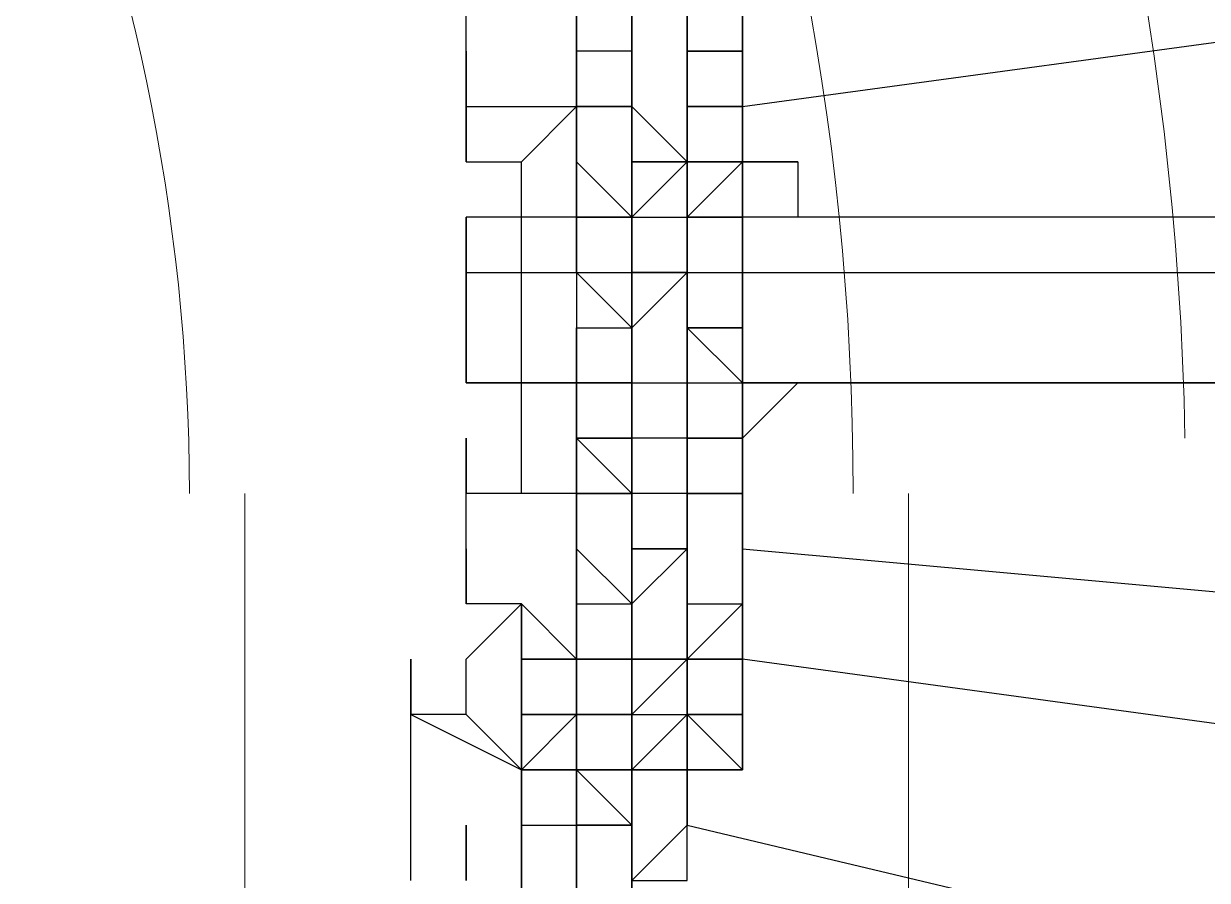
# Model space of a CAD drawing. Header units: inches. Extents: x 3324238 to 135265466, y -1036581 to 20094598.
# Drawn here: x 3353773.917 to 3353775.642, y -519269.719 to -519268.471 of the extents above; entities that cross this region are included whole.
import ezdxf

# ---------------------------------------------------------------- set-up
doc = ezdxf.new("R2010")
doc.units = ezdxf.units.IN
doc.header["$MEASUREMENT"] = 0
doc.layers.add('PDF_Geometry', color=7, linetype='Continuous')

msp = doc.modelspace()

# ---------------------------------------------------------------- linework, layer by layer
at = {"layer": 'PDF_Geometry', "color": 32, "lineweight": 13, "true_color": 0xdd6e00}
for points in [[(3353775.126, -519269.1555, 1), (3353767.23, -519269.1555), (3353767.23, -519332.0817)], [(3353774.1591, -519269.1555, 0.996627), (3353768.1968, -519269.1555), (3353768.1968, -519332.0817)]]:
    msp.add_lwpolyline(points, format="xyb", dxfattribs=at)
at = {"layer": 'PDF_Geometry', "lineweight": 25}
for points in [[(3353774.9648, -519268.2692), (3353774.9648, -519268.3498), (3353774.9648, -519268.4303), (3353774.9648, -519268.3498), (3353774.9648, -519268.4303), (3353774.9648, -519268.5109), (3353774.9648, -519268.4303), (3353774.9648, -519268.3498), (3353774.9648, -519268.4303)], [(3353774.562, -519268.4303), (3353774.6425, -519268.4303), (3353774.7231, -519268.4303), (3353774.7231, -519268.3498), (3353774.7231, -519268.4303), (3353774.7231, -519268.5109), (3353774.7231, -519268.5915), (3353774.7231, -519268.672), (3353774.7231, -519268.7526), (3353774.7231, -519268.8332), (3353774.7231, -519268.7526), (3353774.7231, -519268.8332), (3353774.8037, -519268.8332), (3353774.8037, -519268.7526), (3353774.8037, -519268.672), (3353774.8037, -519268.7526), (3353774.8842, -519268.7526), (3353774.8842, -519268.8332)], [(3353774.8037, -519268.4303), (3353774.8037, -519268.5109), (3353774.8037, -519268.5915), (3353774.8037, -519268.5109), (3353774.8037, -519268.5915), (3353774.8037, -519268.5109), (3353774.8037, -519268.5915), (3353774.8037, -519268.5109), (3353774.8037, -519268.5915), (3353774.8842, -519268.672), (3353774.9648, -519268.672), (3353774.9648, -519268.5915), (3353774.9648, -519268.672), (3353774.9648, -519268.5915), (3353774.9648, -519268.672), (3353774.9648, -519268.5915), (3353774.9648, -519268.672), (3353774.8842, -519268.672), (3353774.8842, -519268.5915), (3353774.8842, -519268.5109), (3353774.8842, -519268.5915), (3353774.8842, -519268.5109), (3353774.8842, -519268.5915), (3353774.8842, -519268.5109), (3353774.8842, -519268.5915), (3353774.9648, -519268.5915), (3353774.8842, -519268.5915), (3353774.8842, -519268.672), (3353774.8842, -519268.5915), (3353774.8842, -519268.672), (3353774.8842, -519268.5915), (3353774.9648, -519268.5915), (3353776.7374, -519268.3498)], [(3353774.9648, -519268.7526), (3353774.9648, -519268.672), (3353774.9648, -519268.7526), (3353774.9648, -519268.672), (3353774.9648, -519268.7526), (3353774.9648, -519268.672), (3353774.9648, -519268.5915), (3353776.7374, -519268.3498)], [(3353774.562, -519268.5109), (3353774.562, -519268.5915), (3353774.562, -519268.5109), (3353774.562, -519268.4303)], [(3353774.7231, -519268.4303), (3353774.7231, -519268.5109), (3353774.7231, -519268.5915), (3353774.7231, -519268.672), (3353774.7231, -519268.7526), (3353774.7231, -519268.8332), (3353774.7231, -519268.7526), (3353774.7231, -519268.672), (3353774.7231, -519268.7526), (3353774.8037, -519268.7526), (3353774.8037, -519268.672), (3353774.8037, -519268.7526), (3353774.8037, -519268.672), (3353774.8037, -519268.5915)], [(3353774.8037, -519268.5109), (3353774.8037, -519268.5915), (3353774.8037, -519268.5109), (3353774.7231, -519268.5109), (3353774.7231, -519268.4303)], [(3353774.7231, -519268.4303), (3353774.7231, -519268.5109), (3353774.7231, -519268.4303)], [(3353774.9648, -519268.9138), (3353774.8842, -519268.9138), (3353774.9648, -519268.9138), (3353774.8842, -519268.9138), (3353774.8842, -519268.9943), (3353774.8842, -519269.0749), (3353774.8037, -519269.0749), (3353774.8037, -519269.1555), (3353774.7231, -519269.0749), (3353774.7231, -519268.9943), (3353774.7231, -519268.9138), (3353774.7231, -519268.9943), (3353774.7231, -519268.9138), (3353774.7231, -519268.9943), (3353774.8037, -519268.9943), (3353774.8037, -519268.9138), (3353774.8037, -519268.8332), (3353774.8037, -519268.9138), (3353774.8037, -519268.9943), (3353774.8037, -519268.9138), (3353774.8037, -519268.9943), (3353774.8037, -519268.9138), (3353774.8037, -519268.8332), (3353774.8037, -519268.7526), (3353774.7231, -519268.7526), (3353774.8037, -519268.7526), (3353774.8037, -519268.672), (3353774.8037, -519268.7526), (3353774.8037, -519268.672), (3353774.8037, -519268.7526), (3353774.8037, -519268.672), (3353774.8037, -519268.7526), (3353774.8037, -519268.672), (3353774.8037, -519268.7526), (3353774.8037, -519268.8332), (3353774.8037, -519268.7526), (3353774.7231, -519268.7526), (3353774.7231, -519268.672), (3353774.7231, -519268.5915), (3353774.7231, -519268.672), (3353774.7231, -519268.5915), (3353774.8037, -519268.5915), (3353774.8037, -519268.5109), (3353774.8037, -519268.5915), (3353774.8037, -519268.5109), (3353774.8037, -519268.5915), (3353774.8037, -519268.5109), (3353774.8037, -519268.4303)], [(3353774.7231, -519268.4303), (3353774.7231, -519268.5109), (3353774.7231, -519268.4303)], [(3353774.8037, -519268.4303), (3353774.8037, -519268.5109), (3353774.8037, -519268.4303)], [(3353774.8037, -519268.4303), (3353774.8037, -519268.5109), (3353774.8037, -519268.4303)], [(3353774.8037, -519268.5915), (3353774.8037, -519268.5109), (3353774.8037, -519268.4303)], [(3353774.8037, -519268.4303), (3353774.8037, -519268.5109), (3353774.8037, -519268.5915), (3353774.8037, -519268.672), (3353774.8037, -519268.7526), (3353774.8037, -519268.672), (3353774.8037, -519268.7526), (3353774.8037, -519268.672), (3353774.8037, -519268.7526), (3353774.8037, -519268.672), (3353774.8037, -519268.7526), (3353774.8842, -519268.672), (3353774.8842, -519268.5915), (3353774.8842, -519268.672), (3353774.8842, -519268.7526), (3353774.8842, -519268.8332), (3353774.8842, -519268.9138), (3353774.8842, -519268.9943), (3353774.9648, -519268.9943), (3353774.9648, -519268.9138), (3353774.9648, -519268.9943), (3353774.9648, -519268.9138), (3353774.9648, -519268.9943)], [(3353774.8842, -519268.4303), (3353774.8842, -519268.5109), (3353774.8842, -519268.4303)], [(3353774.8842, -519268.5109), (3353774.8842, -519268.4303)], [(3353774.9648, -519268.5109), (3353774.8842, -519268.5109), (3353774.8842, -519268.4303)], [(3353774.8842, -519268.5109), (3353774.8842, -519268.5915), (3353774.8842, -519268.5109), (3353774.8842, -519268.4303)], [(3353774.8842, -519268.5109), (3353774.8842, -519268.4303), (3353774.8842, -519268.5109), (3353774.8842, -519268.4303), (3353774.8842, -519268.5109), (3353774.8842, -519268.4303)], [(3353774.8842, -519268.4303), (3353774.8842, -519268.5109), (3353774.8842, -519268.4303)], [(3353774.8843, -519268.5109), (3353774.8843, -519268.4303)], [(3353775.0454, -519268.672), (3353774.9648, -519268.672), (3353774.9648, -519268.5915), (3353774.9648, -519268.5109), (3353774.9648, -519268.4303)], [(3353774.9648, -519268.5109), (3353774.9648, -519268.4303)], [(3353774.8037, -519268.672), (3353774.8037, -519268.5915), (3353774.8037, -519268.5109), (3353774.8037, -519268.5915), (3353774.7231, -519268.5915), (3353774.7231, -519268.672), (3353774.7231, -519268.7526), (3353774.7231, -519268.8332), (3353774.7231, -519268.7526), (3353774.7231, -519268.8332), (3353774.7231, -519268.9138), (3353774.8037, -519268.9138), (3353774.8037, -519268.9943)], [(3353774.7231, -519268.5915), (3353774.7231, -519268.5109)], [(3353774.7231, -519268.5109), (3353774.7231, -519268.5915), (3353774.8037, -519268.5915)], [(3353775.0454, -519268.7526), (3353774.9648, -519268.7526), (3353774.9648, -519268.672), (3353774.9648, -519268.5915), (3353774.9648, -519268.672), (3353774.9648, -519268.7526), (3353774.8842, -519268.7526), (3353774.9648, -519268.7526), (3353774.8842, -519268.7526), (3353774.8842, -519268.672), (3353774.8842, -519268.5915), (3353774.8842, -519268.672), (3353774.8842, -519268.7526), (3353774.8842, -519268.8332), (3353774.8842, -519268.7526), (3353774.8842, -519268.8332), (3353774.8842, -519268.7526), (3353774.8842, -519268.8332), (3353774.8842, -519268.7526), (3353774.8842, -519268.672), (3353774.8842, -519268.5915), (3353774.8842, -519268.672), (3353774.8842, -519268.5915), (3353774.8842, -519268.672), (3353774.8842, -519268.5915), (3353774.8842, -519268.672), (3353774.8037, -519268.672), (3353774.8037, -519268.7526), (3353774.8037, -519268.672), (3353774.8037, -519268.7526), (3353774.8037, -519268.672), (3353774.8842, -519268.672), (3353774.8842, -519268.7526), (3353774.9648, -519268.672), (3353774.9648, -519268.5915), (3353774.9648, -519268.5109), (3353774.9648, -519268.5915), (3353774.9648, -519268.672), (3353774.9648, -519268.7526), (3353774.9648, -519268.672), (3353774.9648, -519268.7526), (3353774.9648, -519268.672), (3353774.8842, -519268.672), (3353774.8037, -519268.672), (3353774.8037, -519268.7526), (3353774.8037, -519268.8332), (3353774.8037, -519268.7526), (3353774.8037, -519268.8332), (3353774.8037, -519268.7526), (3353774.8037, -519268.672), (3353774.8037, -519268.5915), (3353774.8037, -519268.672), (3353774.8037, -519268.7526), (3353774.8037, -519268.672), (3353774.8037, -519268.7526), (3353774.8037, -519268.672), (3353774.8037, -519268.5915), (3353774.8037, -519268.672), (3353774.8037, -519268.7526), (3353774.8037, -519268.672)], [(3353774.8037, -519268.5915), (3353774.8037, -519268.5109)], [(3353774.8037, -519268.5915), (3353774.8037, -519268.5109)], [(3353774.8037, -519268.5915), (3353774.8037, -519268.5109)], [(3353774.8037, -519268.5915), (3353774.8037, -519268.5109)], [(3353774.8842, -519268.672), (3353774.8842, -519268.5915), (3353774.8842, -519268.5109)], [(3353774.8842, -519268.5915), (3353774.8842, -519268.5109)], [(3353774.8842, -519268.5109), (3353774.9648, -519268.5109)], [(3353774.8842, -519268.5915), (3353774.8842, -519268.5109)], [(3353774.8842, -519268.5915), (3353774.8842, -519268.5109)], [(3353774.8842, -519268.5915), (3353774.8842, -519268.5109)], [(3353774.8842, -519268.5915), (3353774.8842, -519268.5109)], [(3353774.8842, -519268.5915), (3353774.8842, -519268.5109)], [(3353774.8842, -519268.5109), (3353774.8842, -519268.5915)], [(3353774.8842, -519268.672), (3353774.8842, -519268.5915), (3353774.8842, -519268.5109)], [(3353774.8843, -519268.5915), (3353774.8843, -519268.5109)], [(3353774.9648, -519268.5915), (3353774.9648, -519268.5109)], [(3353774.9648, -519268.672), (3353774.9648, -519268.5915), (3353774.9648, -519268.5109)], [(3353774.562, -519268.5915), (3353774.7231, -519268.5915)], [(3353774.6425, -519268.672), (3353774.7231, -519268.5915)], [(3353774.8037, -519268.9943), (3353774.8037, -519268.9138), (3353774.8037, -519268.8332), (3353774.8037, -519268.9138), (3353774.8037, -519268.8332), (3353774.8037, -519268.9138), (3353774.8037, -519268.8332), (3353774.8842, -519268.8332), (3353774.8842, -519268.9138), (3353774.8842, -519268.8332), (3353774.8842, -519268.9138), (3353774.8842, -519268.8332), (3353774.8842, -519268.7526), (3353774.8842, -519268.672), (3353774.8842, -519268.5915), (3353774.8842, -519268.672), (3353774.8842, -519268.7526), (3353774.8842, -519268.672), (3353774.8842, -519268.7526), (3353774.9648, -519268.7526), (3353774.9648, -519268.672), (3353774.9648, -519268.7526), (3353774.9648, -519268.8332), (3353774.9648, -519268.9138), (3353774.9648, -519268.9943), (3353774.9648, -519269.0749), (3353774.9648, -519269.1555), (3353774.9648, -519269.0749), (3353774.9648, -519269.1555), (3353774.8842, -519269.1555), (3353774.8842, -519269.0749), (3353774.8842, -519268.9943)], [(3353774.8842, -519268.7526), (3353774.8842, -519268.672), (3353774.8842, -519268.5915)], [(3353774.8842, -519268.5915), (3353774.8842, -519268.672)], [(3353774.9648, -519268.7526), (3353774.9648, -519268.672), (3353774.9648, -519268.5915)], [(3353774.9648, -519268.672), (3353774.9648, -519268.5915)], [(3353774.9648, -519268.672), (3353774.9648, -519268.5915)], [(3353774.9648, -519268.672), (3353774.9648, -519268.5915)], [(3353774.9648, -519268.672), (3353774.9648, -519268.5915)], [(3353774.9648, -519268.672), (3353774.9648, -519268.5915)], [(3353774.9648, -519268.672), (3353774.9648, -519268.5915)], [(3353774.9648, -519268.672), (3353774.9648, -519268.5915)], [(3353774.9648, -519268.672), (3353774.9648, -519268.5915)], [(3353774.6425, -519268.9943), (3353774.562, -519268.9943), (3353774.6425, -519268.9943), (3353774.8037, -519268.9943), (3353774.8037, -519268.9138), (3353774.8842, -519268.8332), (3353774.9648, -519268.8332), (3353774.9648, -519268.7526), (3353774.9648, -519268.672)], [(3353774.562, -519268.672), (3353774.6425, -519268.672)], [(3353774.6425, -519269.1555), (3353774.6425, -519268.9943), (3353774.6425, -519268.9138), (3353774.6425, -519268.8332), (3353774.6425, -519268.7526), (3353774.6425, -519268.672)], [(3353774.8037, -519268.8332), (3353774.8037, -519268.7526), (3353774.7231, -519268.672), (3353774.7231, -519268.7526), (3353774.7231, -519268.672), (3353774.7231, -519268.7526), (3353774.7231, -519268.8332), (3353774.7231, -519268.7526), (3353774.7231, -519268.8332), (3353774.7231, -519268.7526), (3353774.7231, -519268.672), (3353774.7231, -519268.7526), (3353774.7231, -519268.672), (3353774.7231, -519268.7526), (3353774.8037, -519268.7526), (3353774.7231, -519268.672), (3353774.7231, -519268.7526), (3353774.6425, -519268.7526)], [(3353774.8842, -519269.6389), (3353774.8842, -519269.5583), (3353774.8842, -519269.6389), (3353774.8842, -519269.5583), (3353774.8842, -519269.4777), (3353774.8842, -519269.3972), (3353774.9648, -519269.3166), (3353774.9648, -519269.236), (3353774.9648, -519269.1555), (3353774.9648, -519269.0749), (3353774.9648, -519268.9943), (3353774.8842, -519268.9138), (3353774.8842, -519268.8332), (3353774.8842, -519268.7526), (3353774.8842, -519268.672), (3353774.8842, -519268.7526), (3353774.8842, -519268.8332), (3353774.8037, -519268.8332), (3353774.8037, -519268.9138), (3353774.7231, -519268.8332), (3353774.7231, -519268.7526), (3353774.7231, -519268.672), (3353774.7231, -519268.7526), (3353774.8037, -519268.7526), (3353774.8037, -519268.8332), (3353774.8037, -519268.9138), (3353774.8037, -519268.8332)], [(3353774.7231, -519268.7526), (3353774.7231, -519268.672)], [(3353774.7231, -519268.7526), (3353774.7231, -519268.8332), (3353774.7231, -519268.7526), (3353774.7231, -519268.672)], [(3353774.7231, -519268.7526), (3353774.7231, -519268.672)], [(3353774.7231, -519268.7526), (3353774.7231, -519268.672)], [(3353774.8037, -519268.7526), (3353774.8037, -519268.672)], [(3353774.8037, -519268.8332), (3353774.8037, -519268.7526), (3353774.8037, -519268.672)], [(3353774.8037, -519268.7526), (3353774.8037, -519268.672)], [(3353774.8037, -519268.8332), (3353774.8037, -519268.7526), (3353774.8037, -519268.672)], [(3353774.8037, -519269.4777), (3353774.8037, -519269.5583), (3353774.8037, -519269.4777), (3353774.8842, -519269.4777), (3353774.8842, -519269.3972), (3353774.8842, -519269.3166), (3353774.8842, -519269.3972), (3353774.8842, -519269.3166), (3353774.8842, -519269.236), (3353774.8842, -519269.1555), (3353774.8842, -519269.0749), (3353774.9648, -519269.0749), (3353774.9648, -519268.9943), (3353774.9648, -519268.9138), (3353774.9648, -519268.9943), (3353774.9648, -519269.0749), (3353774.9648, -519268.9943), (3353774.9648, -519269.0749), (3353774.9648, -519269.1555), (3353774.9648, -519269.236), (3353774.9648, -519269.1555), (3353774.9648, -519269.236), (3353774.9648, -519269.1555), (3353774.9648, -519269.236), (3353774.9648, -519269.1555), (3353774.9648, -519269.236), (3353774.9648, -519269.1555), (3353774.9648, -519269.236), (3353774.9648, -519269.1555), (3353774.8842, -519269.1555), (3353774.8842, -519269.0749), (3353774.8842, -519269.1555), (3353774.9648, -519269.1555), (3353774.9648, -519269.0749), (3353774.9648, -519268.9943), (3353774.9648, -519268.9138), (3353774.9648, -519268.8332), (3353774.9648, -519268.9138), (3353774.9648, -519268.9943), (3353774.9648, -519269.0749), (3353774.9648, -519269.1555), (3353774.9648, -519269.0749), (3353774.9648, -519269.1555), (3353774.9648, -519269.0749), (3353774.8842, -519269.0749), (3353774.8842, -519268.9943), (3353774.8842, -519269.0749), (3353774.8842, -519268.9943), (3353774.8842, -519268.9138), (3353774.8842, -519268.8332), (3353774.8842, -519268.7526), (3353774.8842, -519268.672), (3353774.9648, -519268.672), (3353774.9648, -519268.7526), (3353774.8842, -519268.7526), (3353774.8842, -519268.8332), (3353774.8842, -519268.7526), (3353774.8842, -519268.8332), (3353774.8037, -519268.8332)], [(3353774.8037, -519268.7526), (3353774.8037, -519268.672)], [(3353774.8037, -519268.7526), (3353774.8037, -519268.672)], [(3353774.9648, -519268.672), (3353774.8842, -519268.672)], [(3353774.9648, -519268.672), (3353774.8842, -519268.672), (3353774.9648, -519268.672)], [(3353774.8842, -519268.7526), (3353774.8842, -519268.672)], [(3353774.9648, -519268.7526), (3353774.9648, -519268.672)], [(3353774.9648, -519268.7526), (3353774.9648, -519268.672)], [(3353774.9648, -519268.7526), (3353774.9648, -519268.672)], [(3353774.9648, -519268.7526), (3353774.9648, -519268.672)], [(3353774.9648, -519268.7526), (3353774.9648, -519268.672)], [(3353774.9648, -519268.7526), (3353774.9648, -519268.672)], [(3353774.9648, -519268.7526), (3353774.9648, -519268.672)], [(3353774.9648, -519268.7526), (3353774.9648, -519268.672)], [(3353774.9648, -519268.7526), (3353774.9648, -519268.672)], [(3353774.9648, -519268.7526), (3353774.9648, -519268.672)], [(3353774.9648, -519268.7526), (3353774.9648, -519268.672)], [(3353774.5619, -519268.8332), (3353774.5619, -519268.7526)], [(3353774.5619, -519268.8332), (3353774.5619, -519268.7526)], [(3353774.6425, -519268.7526), (3353774.5619, -519268.7526)], [(3353774.562, -519268.8332), (3353774.562, -519268.7526)], [(3353774.6425, -519268.8332), (3353774.7231, -519268.8332), (3353774.7231, -519268.7526), (3353774.7231, -519268.8332), (3353774.7231, -519268.7526)], [(3353774.7231, -519268.8332), (3353774.7231, -519268.7526)], [(3353774.7231, -519268.8332), (3353774.7231, -519268.7526)], [(3353774.8037, -519268.8332), (3353774.8037, -519268.7526)], [(3353774.8842, -519268.8332), (3353774.8842, -519268.7526)], [(3353774.9648, -519268.7526), (3353774.8842, -519268.7526)], [(3353774.8842, -519268.8332), (3353774.8842, -519268.7526), (3353774.9648, -519268.7526)], [(3353774.8842, -519268.8332), (3353774.8842, -519268.7526)], [(3353774.9648, -519268.7526), (3353774.8842, -519268.7526)], [(3353774.8842, -519268.8332), (3353774.8842, -519268.7526)], [(3353774.9648, -519268.8332), (3353774.9648, -519268.7526)], [(3353774.9648, -519268.7526), (3353774.9648, -519268.8332)], [(3353774.9648, -519268.8332), (3353774.9648, -519268.7526)], [(3353776.7374, -519268.7526), (3353774.9648, -519268.7526)], [(3353774.9648, -519268.8332), (3353774.9648, -519268.7526)], [(3353774.9648, -519268.8332), (3353774.9648, -519268.7526)], [(3353774.9648, -519268.8332), (3353774.9648, -519268.7526)], [(3353774.5619, -519268.8332), (3353774.5619, -519268.9138)], [(3353774.5619, -519268.8332), (3353774.6425, -519268.8332)], [(3353774.562, -519268.9943), (3353774.562, -519268.9138), (3353774.562, -519268.8332)], [(3353774.7231, -519268.9138), (3353774.7231, -519268.9943), (3353774.7231, -519269.0749), (3353774.7231, -519269.1555), (3353774.7231, -519269.0749), (3353774.7231, -519269.1555), (3353774.8037, -519269.1555), (3353774.8037, -519269.0749), (3353774.8037, -519268.9943), (3353774.8037, -519268.9138), (3353774.8037, -519268.8332), (3353774.8037, -519268.9138), (3353774.8037, -519268.9943), (3353774.8037, -519269.0749), (3353774.8037, -519269.1555), (3353774.8037, -519269.236), (3353774.8037, -519269.3166), (3353774.8037, -519269.3972), (3353774.8037, -519269.3166), (3353774.8037, -519269.3972), (3353774.8037, -519269.3166), (3353774.8037, -519269.236), (3353774.8037, -519269.3166), (3353774.8037, -519269.3972), (3353774.8037, -519269.3166), (3353774.8037, -519269.236), (3353774.8037, -519269.3166), (3353774.8037, -519269.236), (3353774.8037, -519269.1555), (3353774.8037, -519269.236), (3353774.8037, -519269.1555), (3353774.8037, -519269.0749)], [(3353774.8037, -519268.9137), (3353774.8037, -519268.8332)], [(3353774.8842, -519268.8332), (3353774.9648, -519268.8332)], [(3353774.8842, -519268.8332), (3353774.8842, -519268.9138), (3353774.8842, -519268.8332)], [(3353774.9648, -519268.9138), (3353774.9648, -519268.8332)], [(3353774.9648, -519268.9138), (3353774.9648, -519268.8332)], [(3353774.9648, -519268.8332), (3353776.7374, -519268.8332)], [(3353774.9648, -519268.9138), (3353774.9648, -519268.8332)], [(3353774.9648, -519268.9943), (3353774.9648, -519268.9138), (3353774.9648, -519268.8332)], [(3353774.9648, -519268.9138), (3353774.9648, -519268.8332), (3353774.9648, -519268.9138)], [(3353774.9648, -519268.9138), (3353774.9648, -519268.8332)], [(3353774.9648, -519268.9138), (3353774.9648, -519268.8332)], [(3353774.9648, -519268.9138), (3353774.9648, -519268.8332)], [(3353774.9648, -519268.9138), (3353774.9648, -519268.8332)], [(3353774.9648, -519268.9138), (3353774.9648, -519268.8332)], [(3353774.7231, -519268.9943), (3353774.7231, -519268.9138)], [(3353774.7231, -519268.9943), (3353774.7231, -519268.9138)], [(3353774.7231, -519268.9138), (3353774.8037, -519268.9138)], [(3353774.7231, -519268.9943), (3353774.7231, -519268.9138)], [(3353774.7231, -519268.9943), (3353774.7231, -519268.9138)], [(3353774.7231, -519268.9943), (3353774.7231, -519268.9138)], [(3353774.7231, -519268.9943), (3353774.7231, -519268.9138)], [(3353774.7231, -519268.9943), (3353774.7231, -519268.9138)], [(3353774.7231, -519268.9943), (3353774.7231, -519268.9138)], [(3353774.8037, -519268.9943), (3353774.8037, -519268.9138)], [(3353774.8037, -519269.0749), (3353774.8037, -519268.9943), (3353774.8037, -519268.9138)], [(3353774.8037, -519268.9138), (3353774.8037, -519268.9943)], [(3353774.8037, -519269.0749), (3353774.8037, -519268.9943), (3353774.8037, -519268.9138)], [(3353774.8037, -519268.9943), (3353774.8037, -519268.9138)], [(3353774.8037, -519268.9943), (3353774.8037, -519268.9138)], [(3353774.8842, -519268.9943), (3353774.8842, -519268.9138)], [(3353774.8842, -519268.9943), (3353774.8842, -519268.9138)], [(3353774.9648, -519268.9138), (3353774.9648, -519268.9943)], [(3353774.7231, -519268.9943), (3353774.6425, -519268.9943)], [(3353774.8037, -519269.3972), (3353774.8037, -519269.3166), (3353774.8037, -519269.3972), (3353774.8037, -519269.3166), (3353774.8037, -519269.3972), (3353774.8037, -519269.3166), (3353774.8037, -519269.3972), (3353774.8037, -519269.4777), (3353774.7231, -519269.4777), (3353774.7231, -519269.3972), (3353774.7231, -519269.3166), (3353774.7231, -519269.3972), (3353774.7231, -519269.3166), (3353774.7231, -519269.236), (3353774.7231, -519269.1555), (3353774.7231, -519269.0749), (3353774.7231, -519268.9943), (3353774.7231, -519269.0749), (3353774.7231, -519269.1555), (3353774.8037, -519269.1555), (3353774.7231, -519269.1555), (3353774.7231, -519269.0749), (3353774.7231, -519269.1555)], [(3353774.7231, -519269.0749), (3353774.7231, -519268.9943)], [(3353774.8037, -519268.9943), (3353774.7231, -519268.9943)], [(3353774.8037, -519269.0749), (3353774.8037, -519268.9943)], [(3353774.8037, -519269.0749), (3353774.8037, -519268.9943)], [(3353774.8037, -519269.0749), (3353774.8037, -519268.9943)], [(3353774.8037, -519269.0749), (3353774.8037, -519268.9943)], [(3353774.8037, -519269.0749), (3353774.8037, -519268.9943)], [(3353774.8037, -519269.0749), (3353774.8037, -519268.9943)], [(3353774.8037, -519269.0749), (3353774.8037, -519268.9943)], [(3353774.8037, -519269.0749), (3353774.8037, -519268.9943)], [(3353774.8037, -519269.0749), (3353774.8037, -519268.9943)], [(3353774.8037, -519269.0749), (3353774.8037, -519268.9943)], [(3353774.8037, -519269.0749), (3353774.8037, -519268.9943)], [(3353774.8037, -519269.0749), (3353774.8037, -519268.9943)], [(3353774.8842, -519269.3166), (3353774.8842, -519269.236), (3353774.8842, -519269.1555), (3353774.8842, -519269.236), (3353774.8842, -519269.1555), (3353774.8842, -519269.0749), (3353774.8842, -519268.9943), (3353774.8842, -519269.0749), (3353774.9648, -519269.0749), (3353774.9648, -519268.9943), (3353774.9648, -519269.0749), (3353774.9648, -519269.1555), (3353774.9648, -519269.0749), (3353774.9648, -519268.9943), (3353776.7374, -519268.9943)], [(3353774.8842, -519269.0749), (3353774.8842, -519268.9943)], [(3353774.8842, -519269.0749), (3353774.8842, -519268.9943)], [(3353774.8842, -519269.0749), (3353774.8842, -519268.9943)], [(3353774.8842, -519268.9943), (3353774.8842, -519269.0749)], [(3353774.8842, -519269.0749), (3353774.8842, -519268.9943)], [(3353774.9648, -519269.0749), (3353774.9648, -519268.9943)], [(3353776.7374, -519268.9943), (3353774.9648, -519268.9943)], [(3353774.9648, -519269.0749), (3353774.9648, -519268.9943)], [(3353774.9648, -519269.0749), (3353774.9648, -519268.9943)], [(3353774.9648, -519269.0749), (3353774.9648, -519268.9943)], [(3353774.9648, -519269.0749), (3353774.9648, -519268.9943)], [(3353774.9648, -519268.9943), (3353774.9648, -519269.0749)], [(3353774.9648, -519269.0749), (3353774.9648, -519268.9943)], [(3353774.9648, -519269.0749), (3353774.9648, -519268.9943)], [(3353774.9648, -519269.0749), (3353774.9648, -519268.9943)], [(3353774.9648, -519269.0749), (3353774.9648, -519268.9943)], [(3353774.9648, -519269.0749), (3353774.9648, -519268.9943)], [(3353774.5619, -519269.1555), (3353774.5619, -519269.0749)], [(3353774.562, -519269.236), (3353774.562, -519269.3166), (3353774.562, -519269.236), (3353774.562, -519269.1555), (3353774.562, -519269.0749), (3353774.562, -519269.1555), (3353774.562, -519269.0749)], [(3353774.6425, -519269.1555), (3353774.562, -519269.1555), (3353774.562, -519269.0749)], [(3353774.8037, -519269.0749), (3353774.7231, -519269.0749)], [(3353774.7231, -519269.1555), (3353774.7231, -519269.0749)], [(3353774.7231, -519269.0749), (3353774.8037, -519269.0749)], [(3353774.7231, -519269.1555), (3353774.7231, -519269.0749)], [(3353774.8037, -519269.0749), (3353774.7231, -519269.0749)], [(3353774.8037, -519269.1555), (3353774.8037, -519269.0749)], [(3353774.8037, -519269.1555), (3353774.8037, -519269.0749)], [(3353774.8037, -519269.1555), (3353774.8037, -519269.0749)], [(3353774.8037, -519269.1555), (3353774.8037, -519269.0749)], [(3353774.8037, -519269.1555), (3353774.8037, -519269.0749)], [(3353774.8037, -519269.1555), (3353774.8037, -519269.0749)], [(3353774.8037, -519269.1555), (3353774.8037, -519269.0749)], [(3353774.8037, -519269.1555), (3353774.8037, -519269.0749)], [(3353774.8037, -519269.1555), (3353774.8037, -519269.0749)], [(3353774.8037, -519269.1555), (3353774.8037, -519269.0749)], [(3353774.8037, -519269.1555), (3353774.8037, -519269.0749)], [(3353774.8037, -519269.1555), (3353774.8037, -519269.0749)], [(3353774.8037, -519269.1555), (3353774.8037, -519269.0749)], [(3353774.8037, -519269.1555), (3353774.8037, -519269.0749)], [(3353774.8037, -519269.1555), (3353774.8037, -519269.0749)], [(3353774.8037, -519269.1555), (3353774.8037, -519269.0749)], [(3353774.8037, -519269.1555), (3353774.8037, -519269.0749)], [(3353774.9648, -519269.4777), (3353774.9648, -519269.5583), (3353774.8842, -519269.4777), (3353774.8842, -519269.3972), (3353774.8842, -519269.3166), (3353774.8842, -519269.3972), (3353774.8842, -519269.3166), (3353774.8842, -519269.3972), (3353774.9648, -519269.3972), (3353774.9648, -519269.3166), (3353774.9648, -519269.236), (3353774.9648, -519269.1555), (3353774.9648, -519269.0749), (3353774.9648, -519269.1555), (3353774.9648, -519269.0749), (3353774.9648, -519269.1555), (3353774.9648, -519269.236), (3353776.7374, -519269.3972), (3353776.7374, -519269.3166), (3353776.7374, -519269.236), (3353776.7374, -519269.1555), (3353776.818, -519269.1555), (3353776.7374, -519269.1555)], [(3353774.8842, -519269.0749), (3353774.9648, -519269.0749)], [(3353774.8842, -519269.1555), (3353774.8842, -519269.0749)], [(3353774.8842, -519269.0749), (3353774.9648, -519269.0749)], [(3353774.8842, -519269.0749), (3353774.9648, -519269.0749)], [(3353774.8842, -519269.0749), (3353774.9648, -519269.0749)], [(3353774.8842, -519269.1555), (3353774.8842, -519269.0749)], [(3353774.8842, -519269.1555), (3353774.8842, -519269.0749)], [(3353774.8842, -519269.1555), (3353774.8842, -519269.0749)], [(3353774.8842, -519269.1555), (3353774.8842, -519269.0749)], [(3353774.8842, -519269.1555), (3353774.8842, -519269.0749)], [(3353774.9648, -519269.1555), (3353774.9648, -519269.0749)], [(3353774.9648, -519269.1555), (3353774.9648, -519269.0749)], [(3353774.9648, -519269.1555), (3353774.9648, -519269.0749)], [(3353774.9648, -519269.1555), (3353774.9648, -519269.0749)], [(3353774.9648, -519269.1555), (3353774.9648, -519269.0749)], [(3353774.9648, -519269.1555), (3353774.9648, -519269.0749)], [(3353774.9648, -519269.1555), (3353774.9648, -519269.0749)], [(3353774.9648, -519269.1555), (3353774.9648, -519269.0749)], [(3353774.9648, -519269.1555), (3353774.9648, -519269.0749)], [(3353774.9648, -519269.1555), (3353774.9648, -519269.0749)], [(3353774.9648, -519269.1555), (3353774.9648, -519269.0749)], [(3353774.9648, -519269.1555), (3353774.9648, -519269.0749)], [(3353774.7231, -519269.1555), (3353774.6425, -519269.1555)], [(3353774.7231, -519269.236), (3353774.7231, -519269.1555)], [(3353774.7231, -519269.1555), (3353774.8037, -519269.1555)], [(3353774.8037, -519269.1555), (3353774.7231, -519269.1555), (3353774.8037, -519269.1555)], [(3353774.7231, -519269.236), (3353774.7231, -519269.1555)], [(3353774.7231, -519269.1555), (3353774.7231, -519269.236), (3353774.7231, -519269.3166), (3353774.8037, -519269.3166), (3353774.8037, -519269.236), (3353774.8037, -519269.3166)], [(3353774.8037, -519269.236), (3353774.8037, -519269.1555)], [(3353774.8842, -519269.1555), (3353774.8037, -519269.1555)], [(3353774.8037, -519269.236), (3353774.8037, -519269.1555)], [(3353774.8037, -519269.236), (3353774.8037, -519269.1555)], [(3353774.8842, -519269.236), (3353774.8842, -519269.1555), (3353774.8842, -519269.236)], [(3353774.8842, -519269.236), (3353774.8842, -519269.1555)], [(3353774.8842, -519269.236), (3353774.8842, -519269.1555)], [(3353774.9648, -519269.1555), (3353774.8842, -519269.1555)], [(3353774.8842, -519269.236), (3353774.8842, -519269.1555)], [(3353774.9648, -519269.236), (3353774.9648, -519269.1555)], [(3353774.9648, -519269.236), (3353774.9648, -519269.1555)], [(3353774.9648, -519269.3166), (3353774.9648, -519269.236), (3353774.9648, -519269.1555), (3353774.9648, -519269.236)], [(3353774.6425, -519269.3166), (3353774.7231, -519269.3972), (3353774.7231, -519269.4777), (3353774.7231, -519269.3972), (3353774.7231, -519269.4777), (3353774.8037, -519269.4777), (3353774.8037, -519269.3972), (3353774.8037, -519269.3166), (3353774.8037, -519269.3972), (3353774.8037, -519269.3166), (3353774.8037, -519269.236)], [(3353774.7231, -519269.3166), (3353774.7231, -519269.236)], [(3353774.8037, -519269.3166), (3353774.7231, -519269.236)], [(3353774.8037, -519269.236), (3353774.8842, -519269.236), (3353774.8037, -519269.236)], [(3353774.8037, -519269.3166), (3353774.8037, -519269.236)], [(3353774.8037, -519269.3166), (3353774.8037, -519269.236)], [(3353774.8037, -519269.3166), (3353774.8037, -519269.236)], [(3353774.8037, -519269.3166), (3353774.8037, -519269.236)], [(3353774.8037, -519269.236), (3353774.8842, -519269.236)], [(3353774.8037, -519269.3166), (3353774.8037, -519269.236)], [(3353774.9648, -519269.3166), (3353774.9648, -519269.236), (3353774.9648, -519269.3166)], [(3353774.6425, -519269.3166), (3353774.5619, -519269.3166)], [(3353774.562, -519269.4777), (3353774.562, -519269.3972), (3353774.6425, -519269.3166), (3353774.6425, -519269.3972), (3353774.6425, -519269.4777), (3353774.6425, -519269.3972), (3353774.7231, -519269.3972), (3353774.7231, -519269.4777), (3353774.6425, -519269.4777), (3353774.6425, -519269.5583), (3353774.7231, -519269.5583), (3353774.7231, -519269.6389), (3353774.8037, -519269.6389), (3353774.8037, -519269.7195), (3353774.8037, -519269.8), (3353774.8037, -519269.8806), (3353774.8037, -519269.8), (3353774.8037, -519269.7195), (3353774.8037, -519269.8), (3353774.8037, -519269.7195), (3353774.8037, -519269.6389), (3353774.7231, -519269.6389), (3353774.7231, -519269.5583), (3353774.7231, -519269.4778)], [(3353774.6425, -519269.3972), (3353774.7231, -519269.3972), (3353774.6425, -519269.3972), (3353774.6425, -519269.3166)], [(3353774.6425, -519269.7195), (3353774.6425, -519269.6389), (3353774.6425, -519269.5583), (3353774.7231, -519269.4777), (3353774.7231, -519269.5583), (3353774.7231, -519269.4777), (3353774.7231, -519269.5583), (3353774.7231, -519269.4777), (3353774.7231, -519269.5583), (3353774.7231, -519269.4777), (3353774.6425, -519269.4777), (3353774.7231, -519269.4777), (3353774.7231, -519269.3972), (3353774.7231, -519269.3166), (3353774.7231, -519269.3972), (3353774.7231, -519269.3166), (3353774.7231, -519269.3972), (3353774.7231, -519269.3166), (3353774.7231, -519269.3972), (3353774.8037, -519269.3972), (3353774.7231, -519269.3972), (3353774.7231, -519269.4777), (3353774.6425, -519269.4777), (3353774.6425, -519269.5583), (3353774.6425, -519269.4777), (3353774.6425, -519269.5583), (3353774.6425, -519269.4777), (3353774.6425, -519269.5583), (3353774.6425, -519269.6389), (3353774.6425, -519269.7195), (3353774.6425, -519269.6389), (3353774.6425, -519269.7195)], [(3353774.7231, -519269.3972), (3353774.7231, -519269.3166)], [(3353774.7231, -519269.3166), (3353774.7231, -519269.3972), (3353774.7231, -519269.4777), (3353774.8037, -519269.4777), (3353774.7231, -519269.4777), (3353774.8037, -519269.4777), (3353774.8037, -519269.5583), (3353774.8842, -519269.5583), (3353774.8037, -519269.5583), (3353774.8842, -519269.5583), (3353774.9648, -519269.5583), (3353774.8842, -519269.5583), (3353774.8842, -519269.6389), (3353774.8842, -519269.5583), (3353774.8842, -519269.4778), (3353774.8842, -519269.5583), (3353774.8842, -519269.6389), (3353774.8842, -519269.5583), (3353774.8842, -519269.4777), (3353774.9648, -519269.4777), (3353774.9648, -519269.3972), (3353774.9648, -519269.4777), (3353774.9648, -519269.5583), (3353774.9648, -519269.4777), (3353774.8842, -519269.4777), (3353774.8842, -519269.3972), (3353774.8842, -519269.3166), (3353774.8842, -519269.3972), (3353774.8842, -519269.4777), (3353774.8842, -519269.3972), (3353774.8842, -519269.4777), (3353774.8842, -519269.5583), (3353774.8842, -519269.6389), (3353774.8842, -519269.5583), (3353774.8842, -519269.4777), (3353774.8842, -519269.5583)], [(3353774.7231, -519269.3972), (3353774.7231, -519269.3166)], [(3353774.7231, -519269.5583), (3353774.7231, -519269.4778), (3353774.7231, -519269.3972), (3353774.7231, -519269.3166)], [(3353774.7231, -519269.3972), (3353774.7231, -519269.3166)], [(3353774.7231, -519269.3972), (3353774.7231, -519269.3166)], [(3353774.7231, -519269.3166), (3353774.8037, -519269.3166)], [(3353774.7231, -519269.3972), (3353774.7231, -519269.3166)], [(3353774.7231, -519269.3972), (3353774.7231, -519269.3166)], [(3353774.7231, -519269.3972), (3353774.7231, -519269.3166)], [(3353774.8037, -519269.3972), (3353774.8037, -519269.3166)], [(3353774.8037, -519269.3972), (3353774.8037, -519269.3166)], [(3353774.8842, -519269.3972), (3353774.8842, -519269.3166)], [(3353774.8842, -519269.3972), (3353774.8842, -519269.3166)], [(3353774.8842, -519269.3972), (3353774.8842, -519269.3166)], [(3353774.8842, -519269.3972), (3353774.8842, -519269.3166)], [(3353774.4814, -519269.4778), (3353774.4814, -519269.3972)], [(3353774.6425, -519269.7195), (3353774.6425, -519269.6389), (3353774.6425, -519269.5583), (3353774.7231, -519269.4777), (3353774.7231, -519269.5583), (3353774.7231, -519269.4777), (3353774.7231, -519269.3972), (3353774.7231, -519269.4777), (3353774.7231, -519269.5583), (3353774.7231, -519269.4777), (3353774.8037, -519269.4777), (3353774.7231, -519269.4777), (3353774.7231, -519269.3972), (3353774.7231, -519269.4777), (3353774.7231, -519269.5583), (3353774.6425, -519269.5583), (3353774.6425, -519269.4777), (3353774.6425, -519269.5583), (3353774.6425, -519269.6389), (3353774.7231, -519269.6389), (3353774.7231, -519269.7195)], [(3353774.6425, -519269.4778), (3353774.6425, -519269.3972)], [(3353774.7231, -519269.4777), (3353774.7231, -519269.3972)], [(3353774.7231, -519269.4777), (3353774.7231, -519269.3972), (3353774.7231, -519269.4777)], [(3353774.7231, -519269.4777), (3353774.7231, -519269.3972)], [(3353774.7231, -519269.4777), (3353774.7231, -519269.3972)], [(3353774.7231, -519269.3972), (3353774.7231, -519269.4777)], [(3353774.7231, -519269.4777), (3353774.7231, -519269.3972)], [(3353774.9648, -519269.3972), (3353774.8842, -519269.3972), (3353774.9648, -519269.3972)], [(3353774.8842, -519269.4777), (3353774.8842, -519269.3972), (3353774.8842, -519269.4777)], [(3353774.8842, -519269.4777), (3353774.8842, -519269.3972)], [(3353774.8842, -519269.4777), (3353774.8842, -519269.3972)], [(3353774.8842, -519269.4777), (3353774.8842, -519269.3972)], [(3353774.8842, -519269.4777), (3353774.8842, -519269.3972)], [(3353774.8842, -519269.4777), (3353774.8842, -519269.3972)], [(3353774.8842, -519269.4777), (3353774.8842, -519269.3972)], [(3353774.8842, -519269.4777), (3353774.8842, -519269.3972)], [(3353774.8842, -519269.4777), (3353774.8842, -519269.3972)], [(3353774.8842, -519269.4778), (3353774.8842, -519269.3972)], [(3353774.8842, -519269.4778), (3353774.8842, -519269.3972)], [(3353774.8842, -519269.4777), (3353774.8842, -519269.3972)], [(3353774.8842, -519269.4777), (3353774.8842, -519269.3972)], [(3353776.7374, -519269.7195), (3353776.7374, -519269.6389), (3353774.9648, -519269.3972)], [(3353774.4814, -519269.7195), (3353774.4814, -519269.6389), (3353774.4814, -519269.5583), (3353774.4814, -519269.4777), (3353774.6425, -519269.5583), (3353774.562, -519269.4777), (3353774.4814, -519269.4777)], [(3353774.6425, -519269.4777), (3353774.6425, -519269.5583), (3353774.6425, -519269.4777)], [(3353774.6425, -519269.5583), (3353774.6425, -519269.4777)], [(3353774.6425, -519269.5583), (3353774.6425, -519269.4777)], [(3353774.7231, -519269.5583), (3353774.7231, -519269.4777)], [(3353774.8037, -519269.5583), (3353774.8037, -519269.6389), (3353774.8037, -519269.7195), (3353774.8037, -519269.8), (3353774.8037, -519269.8806), (3353774.8037, -519269.8), (3353774.7231, -519269.8), (3353774.8037, -519269.8), (3353774.8037, -519269.7195), (3353774.8037, -519269.6389), (3353774.8037, -519269.7195), (3353774.8037, -519269.6389), (3353774.8037, -519269.5583), (3353774.8037, -519269.4777), (3353774.8037, -519269.5583), (3353774.8037, -519269.4777), (3353774.8842, -519269.4777), (3353774.8842, -519269.5583), (3353774.8842, -519269.4777), (3353774.8842, -519269.5583), (3353774.8842, -519269.4777), (3353774.8037, -519269.5583), (3353774.8842, -519269.5583), (3353774.8842, -519269.6389)], [(3353774.7231, -519269.4777), (3353774.7231, -519269.5583)], [(3353774.8037, -519269.4777), (3353774.7231, -519269.4777), (3353774.8037, -519269.4777)], [(3353774.7231, -519269.5583), (3353774.7231, -519269.4777)], [(3353774.7231, -519269.5583), (3353774.7231, -519269.4777)], [(3353774.7231, -519269.6389), (3353774.7231, -519269.5583), (3353774.7231, -519269.4778)], [(3353774.8037, -519269.5583), (3353774.8037, -519269.4777)], [(3353774.8037, -519269.5583), (3353774.8037, -519269.4777), (3353774.8037, -519269.5583), (3353774.8037, -519269.4777), (3353774.8037, -519269.5583), (3353774.8037, -519269.6389), (3353774.8037, -519269.7195)], [(3353774.8037, -519269.5583), (3353774.8037, -519269.4777)], [(3353774.8037, -519269.5583), (3353774.8037, -519269.4778)], [(3353774.8037, -519269.5583), (3353774.8037, -519269.4778)], [(3353774.9648, -519269.5583), (3353774.8842, -519269.5583), (3353774.8037, -519269.5583), (3353774.8037, -519269.4778)], [(3353774.9648, -519269.4777), (3353774.8842, -519269.4777), (3353774.9648, -519269.4777)], [(3353774.8842, -519269.5583), (3353774.8842, -519269.4778)], [(3353774.8843, -519269.5583), (3353774.8843, -519269.4778)], [(3353774.9648, -519269.5583), (3353774.9648, -519269.4778)], [(3353774.9648, -519269.5583), (3353774.9648, -519269.4778)], [(3353774.4814, -519269.6389), (3353774.4814, -519269.5583)], [(3353774.4814, -519269.6389), (3353774.4814, -519269.5583)], [(3353774.6425, -519269.5583), (3353774.7231, -519269.5583), (3353774.6425, -519269.5583)], [(3353774.6425, -519269.5583), (3353774.7231, -519269.5583)], [(3353774.6425, -519269.6389), (3353774.6425, -519269.5583)], [(3353774.6425, -519269.6389), (3353774.6425, -519269.5583)], [(3353774.7231, -519269.6389), (3353774.7231, -519269.7195), (3353774.7231, -519269.6389), (3353774.7231, -519269.5583)], [(3353774.8037, -519269.5583), (3353774.7231, -519269.5583), (3353774.8037, -519269.5583)], [(3353774.7231, -519269.6389), (3353774.7231, -519269.5583)], [(3353774.7231, -519269.6389), (3353774.7231, -519269.5583)], [(3353774.7231, -519269.6389), (3353774.7231, -519269.5583)], [(3353774.7231, -519269.6389), (3353774.7231, -519269.5583), (3353774.8037, -519269.6389)], [(3353774.8037, -519269.6389), (3353774.8037, -519269.5583)], [(3353774.8037, -519269.6389), (3353774.8037, -519269.5583)], [(3353774.8037, -519269.6389), (3353774.8037, -519269.5583)], [(3353774.8842, -519269.6389), (3353774.8842, -519269.5583)], [(3353774.4008, -519269.8806), (3353774.4008, -519269.8), (3353774.4008, -519269.8806), (3353774.3202, -519269.8806), (3353774.3202, -519269.9612), (3353774.3202, -519270.0418), (3353774.4008, -519270.0418), (3353774.4814, -519270.1223), (3353774.4814, -519270.2029), (3353774.4814, -519270.1223), (3353774.4814, -519270.2029), (3353774.562, -519270.2029), (3353774.562, -519270.1223), (3353774.562, -519270.0418), (3353774.562, -519269.9612), (3353774.562, -519269.8806), (3353774.562, -519269.8), (3353774.6425, -519269.8806), (3353774.6425, -519269.8), (3353774.6425, -519269.7195), (3353774.6425, -519269.6389), (3353774.6425, -519269.7195), (3353774.6425, -519269.8), (3353774.6425, -519269.7195)], [(3353774.562, -519269.7195), (3353774.562, -519269.6389), (3353774.562, -519269.7195)], [(3353774.6425, -519269.7195), (3353774.6425, -519269.6389), (3353774.6425, -519269.7195)], [(3353774.6425, -519269.7195), (3353774.6425, -519269.6389), (3353774.6425, -519269.7195)], [(3353774.6425, -519269.7195), (3353774.6425, -519269.6389)], [(3353774.6425, -519269.7195), (3353774.6425, -519269.6389)], [(3353774.6425, -519269.7195), (3353774.6425, -519269.6389)], [(3353774.7231, -519269.7195), (3353774.7231, -519269.6389), (3353774.7231, -519269.7195)], [(3353774.7231, -519269.7195), (3353774.7231, -519269.6389), (3353774.7231, -519269.7195)], [(3353774.7231, -519269.7195), (3353774.7231, -519269.6389)], [(3353774.7231, -519269.7195), (3353774.7231, -519269.6389)], [(3353774.7231, -519269.8), (3353774.7231, -519269.7195), (3353774.7231, -519269.6389)], [(3353774.7231, -519269.7195), (3353774.7231, -519269.6389)], [(3353774.7231, -519269.7195), (3353774.7231, -519269.6389)], [(3353774.8037, -519269.7195), (3353774.8037, -519269.6389), (3353774.8037, -519269.7195), (3353774.8037, -519269.6389), (3353774.7231, -519269.6389)], [(3353774.7231, -519269.8806), (3353774.7231, -519269.8), (3353774.7231, -519269.7195), (3353774.7231, -519269.6389)], [(3353774.8037, -519269.7195), (3353774.8037, -519269.6389), (3353774.8037, -519269.7195)], [(3353774.8037, -519269.7195), (3353774.8037, -519269.6389)], [(3353774.8037, -519269.7195), (3353774.8842, -519269.6389), (3353776.5763, -519270.0418)], [(3353774.8037, -519269.6389), (3353774.8037, -519269.7195), (3353774.8037, -519269.8), (3353774.8037, -519269.7195), (3353774.8842, -519269.7195), (3353774.8842, -519269.6389), (3353776.5763, -519270.0418), (3353776.6568, -519270.0418), (3353776.6568, -519270.1223), (3353776.6568, -519270.2029), (3353776.6568, -519270.1223), (3353776.6568, -519270.2029)], [(3353774.6425, -519269.8806), (3353774.6425, -519269.8), (3353774.6425, -519269.7195)], [(3353774.8037, -519269.8), (3353774.8037, -519269.7195)], [(3353774.8037, -519269.8), (3353774.8037, -519269.7195)], [(3353774.8037, -519269.8), (3353774.8037, -519269.7195)]]:
    msp.add_lwpolyline(points, dxfattribs=at)
for points in [[(3353774.7231, -519268.5109), (3353774.7231, -519268.5915)], [(3353774.8037, -519268.5109), (3353774.8037, -519268.5915)], [(3353774.8842, -519268.5109), (3353774.8842, -519268.5915)], [(3353774.8842, -519268.5109), (3353774.8842, -519268.5915)], [(3353774.9648, -519268.5109), (3353774.9648, -519268.5915), (3353774.9648, -519268.672), (3353774.9648, -519268.5915)], [(3353774.562, -519268.5915), (3353774.562, -519268.672)], [(3353774.7231, -519268.5915), (3353774.8037, -519268.5915)], [(3353774.8037, -519268.672), (3353774.8037, -519268.7526)], [(3353774.9648, -519268.7526), (3353774.9648, -519268.672), (3353775.0454, -519268.672), (3353775.0454, -519268.7526), (3353774.9648, -519268.7526), (3353774.9648, -519268.8332)], [(3353774.9648, -519268.672), (3353774.9648, -519268.7526), (3353774.9648, -519268.672), (3353774.9648, -519268.7526)], [(3353774.562, -519268.7526), (3353774.562, -519268.8332)], [(3353774.9648, -519268.8332), (3353774.9648, -519268.7526)], [(3353774.5619, -519268.8332), (3353774.5619, -519268.9138)], [(3353774.8037, -519269.3972), (3353774.8842, -519269.3972), (3353774.8842, -519269.3166), (3353774.8842, -519269.3972), (3353774.8842, -519269.4777), (3353774.8842, -519269.3972), (3353774.8842, -519269.3166), (3353774.8842, -519269.3972), (3353774.8842, -519269.4777), (3353774.8842, -519269.3972), (3353774.8842, -519269.4777), (3353774.8842, -519269.5583), (3353774.8842, -519269.4777), (3353774.8842, -519269.5583), (3353774.8842, -519269.4777), (3353774.8842, -519269.5583), (3353774.8842, -519269.4777), (3353774.8842, -519269.5583), (3353774.8842, -519269.4777), (3353774.8842, -519269.3972), (3353774.8842, -519269.3166), (3353774.8842, -519269.3972), (3353774.9648, -519269.3972), (3353774.8842, -519269.3972), (3353774.8842, -519269.4777), (3353774.8842, -519269.3972), (3353774.8842, -519269.4777), (3353774.8842, -519269.3972), (3353774.8037, -519269.4777), (3353774.8037, -519269.3972), (3353774.8037, -519269.4777), (3353774.8037, -519269.3972), (3353774.8037, -519269.3166), (3353774.8842, -519269.236), (3353774.8842, -519269.1555), (3353774.8842, -519269.0749), (3353774.8842, -519269.1555), (3353774.8842, -519269.0749), (3353774.8842, -519268.9943), (3353774.8842, -519269.0749), (3353774.8037, -519269.0749), (3353774.8037, -519268.9943), (3353774.7231, -519268.9943), (3353774.8037, -519268.9943), (3353774.8842, -519268.9943), (3353774.8842, -519268.9138), (3353774.8842, -519268.8332), (3353774.8037, -519268.8332), (3353774.8037, -519268.9138), (3353774.8037, -519268.8332), (3353774.8037, -519268.9138), (3353774.8037, -519268.9943), (3353774.8037, -519269.0749), (3353774.8037, -519269.1555), (3353774.8037, -519269.236), (3353774.8037, -519269.3166)], [(3353774.5619, -519268.9138), (3353774.5619, -519268.9943)], [(3353774.7231, -519268.9138), (3353774.7231, -519268.9943)], [(3353774.8037, -519268.9138), (3353774.8037, -519268.9943)], [(3353774.8037, -519269.0749), (3353774.8037, -519269.1555), (3353774.8037, -519269.0749), (3353774.8037, -519268.9943), (3353774.8037, -519269.0749), (3353774.8037, -519268.9943), (3353774.8037, -519268.9138), (3353774.8037, -519268.9943)], [(3353774.8037, -519268.9943), (3353774.8037, -519268.9138)], [(3353774.8842, -519268.9138), (3353774.8842, -519268.9943)], [(3353774.9648, -519268.9138), (3353774.9648, -519268.9943), (3353774.9648, -519269.0749), (3353774.8842, -519269.0749), (3353774.8842, -519269.1555), (3353774.8842, -519269.0749), (3353774.8842, -519268.9943), (3353774.9648, -519268.9943)], [(3353774.8842, -519269.0749), (3353774.8842, -519269.1555), (3353774.9648, -519269.1555), (3353774.9648, -519269.0749), (3353774.8842, -519269.0749), (3353774.8842, -519269.1555), (3353774.8842, -519269.0749), (3353774.8842, -519268.9943), (3353774.8842, -519268.9138), (3353774.8842, -519268.9943), (3353774.8842, -519269.0749), (3353774.8842, -519268.9943), (3353774.8842, -519269.0749), (3353774.8842, -519269.1555), (3353774.8842, -519269.0749), (3353774.8842, -519269.1555), (3353774.8842, -519269.0749), (3353774.8842, -519269.1555), (3353774.8842, -519269.0749), (3353774.9648, -519269.0749), (3353774.9648, -519269.1555), (3353774.9648, -519269.0749), (3353774.9648, -519269.1555), (3353774.8842, -519269.1555)], [(3353774.9648, -519268.9138), (3353774.9648, -519268.9943)], [(3353774.7231, -519268.9943), (3353774.7231, -519269.0749)], [(3353774.8037, -519269.0749), (3353774.8037, -519269.1555), (3353774.8037, -519269.0749), (3353774.8037, -519268.9943)], [(3353774.8842, -519269.0749), (3353774.8842, -519269.1555), (3353774.8842, -519269.0749), (3353774.8842, -519268.9943)], [(3353774.8842, -519268.9943), (3353774.8842, -519269.0749)], [(3353774.9648, -519268.9943), (3353775.0454, -519268.9943), (3353774.9648, -519269.0749)], [(3353774.9648, -519268.9943), (3353774.9648, -519269.0749)], [(3353774.7231, -519269.0749), (3353774.7231, -519269.1555)], [(3353774.7231, -519269.0749), (3353774.7231, -519269.1555)], [(3353774.8037, -519269.0749), (3353774.8037, -519269.1555)], [(3353774.8037, -519269.0749), (3353774.8037, -519269.1555)], [(3353774.8037, -519269.1555), (3353774.8037, -519269.0749)], [(3353774.9648, -519269.0749), (3353774.9648, -519269.1555)], [(3353774.8842, -519269.3972), (3353774.8842, -519269.4777), (3353774.8842, -519269.3972), (3353774.8842, -519269.4777), (3353774.8842, -519269.3972), (3353774.9648, -519269.3166), (3353774.9648, -519269.3972), (3353774.9648, -519269.3166), (3353774.9648, -519269.3972), (3353774.8842, -519269.3972), (3353774.8842, -519269.3166), (3353774.8842, -519269.3972), (3353774.8037, -519269.4777), (3353774.8842, -519269.4777), (3353774.8842, -519269.3972), (3353774.8842, -519269.4777), (3353774.8842, -519269.5583), (3353774.8842, -519269.4777), (3353774.8842, -519269.5583), (3353774.8842, -519269.4777), (3353774.8842, -519269.3972), (3353774.8037, -519269.3972), (3353774.8037, -519269.3166), (3353774.8037, -519269.236), (3353774.8842, -519269.236), (3353774.8842, -519269.3166), (3353774.9648, -519269.3166), (3353774.9648, -519269.236), (3353774.9648, -519269.1555), (3353774.8842, -519269.1555), (3353774.8842, -519269.236), (3353774.8842, -519269.3166)], [(3353774.9648, -519269.236), (3353774.9648, -519269.3166)], [(3353774.7231, -519269.3972), (3353774.7231, -519269.4777), (3353774.7231, -519269.3972), (3353774.7231, -519269.3166), (3353774.7231, -519269.3972), (3353774.7231, -519269.3166)], [(3353774.4814, -519269.3972), (3353774.4814, -519269.4778)], [(3353774.7231, -519269.4777), (3353774.7231, -519269.3972)], [(3353774.8842, -519269.3972), (3353774.8842, -519269.4777)], [(3353774.6425, -519269.5583), (3353774.6425, -519269.4777)], [(3353774.7231, -519269.6389), (3353774.7231, -519269.7195), (3353774.7231, -519269.6389), (3353774.7231, -519269.5583), (3353774.7231, -519269.6389), (3353774.7231, -519269.5583)], [(3353774.562, -519269.6389), (3353774.562, -519269.7195)], [(3353774.7231, -519269.7195), (3353774.7231, -519269.8), (3353774.7231, -519269.7195), (3353774.7231, -519269.6389)]]:
    msp.add_lwpolyline(points, close=True, dxfattribs=at)
at = {"layer": 'PDF_Geometry', "color": 32, "lineweight": 13, "true_color": 0xdd6e00}
for points in [[(3353774.2397, -519332.0817), (3353774.2397, -519269.1555)], [(3353775.2065, -519332.0817), (3353775.2065, -519269.1555)]]:
    msp.add_lwpolyline(points, dxfattribs=at)
for centre, radius, start, end in [((3353771.178, -519269.1477), 11.9248, 0.35001, 179.64999), ((3353771.178, -519269.154), 11.4414, 0.39628, 179.60372), ((3353771.178, -519269.1558), 10.4746, 0.44244, 179.55756), ((3353771.178, -519269.1558), 9.9106, 0.46772, 179.53228), ((3353771.178, -519269.1429), 8.9437, 0.43566, 179.56434), ((3353771.178, -519269.1496), 8.4603, 0.50592, 179.49408), ((3353771.178, -519269.1559), 7.413, 0.62618, 179.37382), ((3353771.178, -519269.1559), 6.9296, 0.67012, 179.32988), ((3353771.178, -519269.1437), 5.9627, 0.66132, 179.33868), ((3353771.178, -519269.1506), 5.4794, 0.7915, 179.2085), ((3353771.178, -519269.1562), 4.4322, 1.0513, 178.9487)]:
    msp.add_arc(centre, radius, start, end, dxfattribs=at)

doc.saveas('drawing.dxf')
